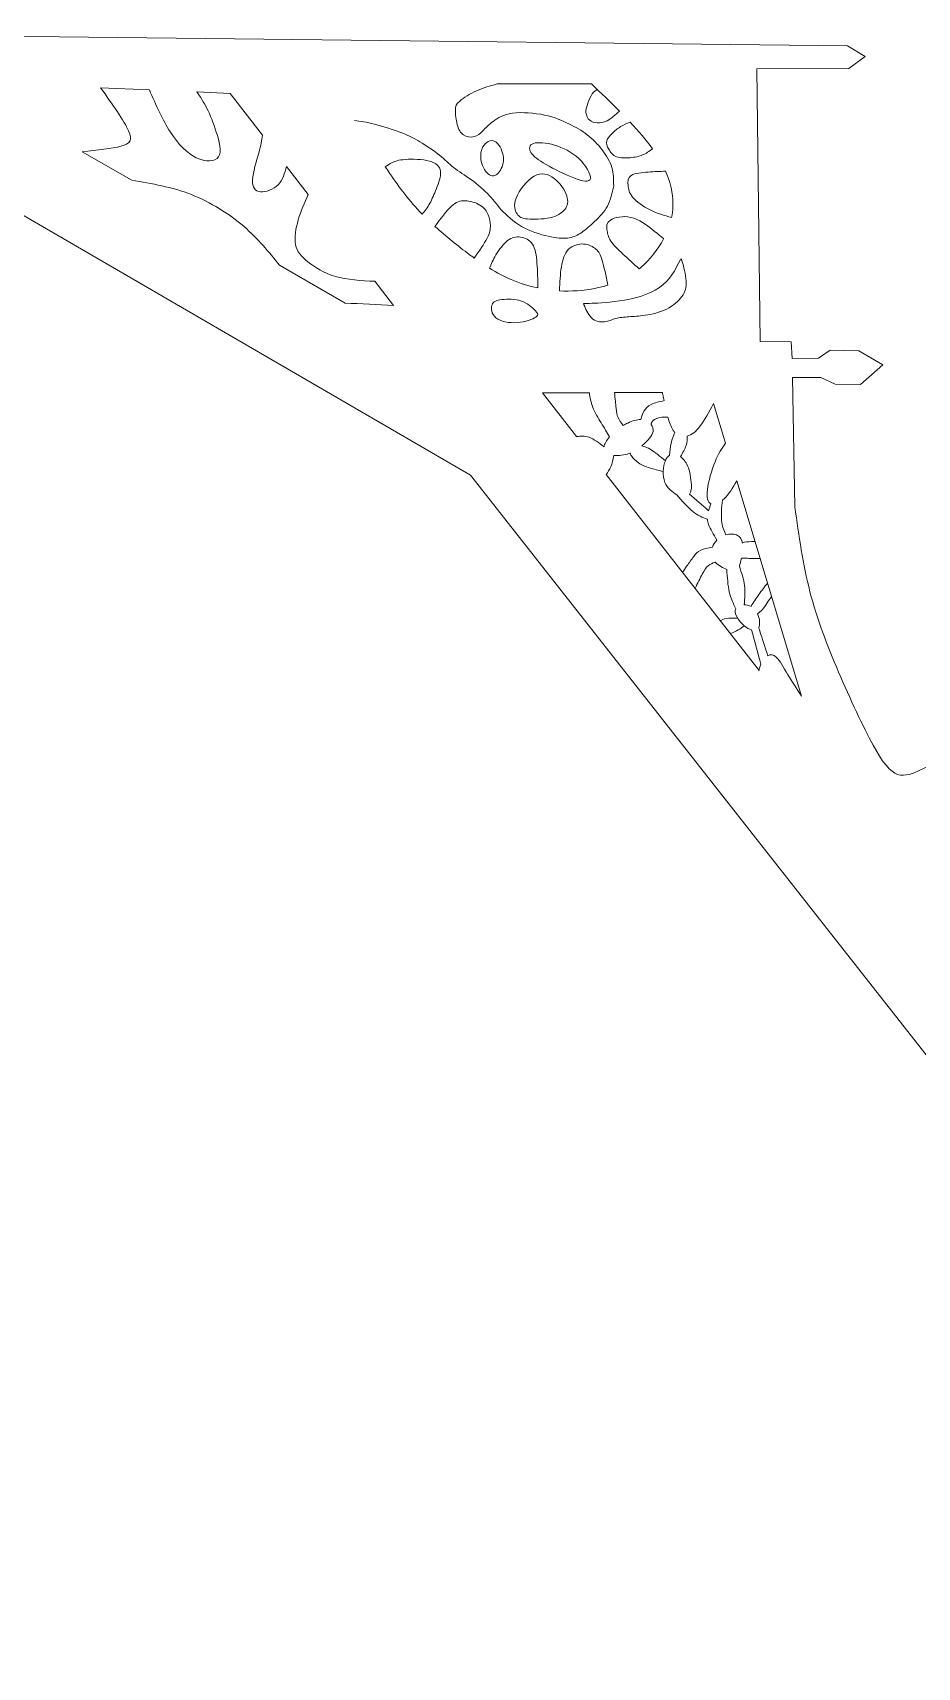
# Model space of a CAD drawing. Header units: centimetres. Extents: x -61 to 61, y -26 to 26.
# Drawn here: x 46.87 to 50.11, y 4.75 to 10.75 of the extents above; entities that cross this region are included whole.
import ezdxf

# ---------------------------------------------------------------- set-up
doc = ezdxf.new("R2010")
doc.units = ezdxf.units.CM
doc.header["$MEASUREMENT"] = 0
doc.layers.add('layer 1', color=7, linetype='Continuous')

msp = doc.modelspace()

# ---------------------------------------------------------------- linework, layer by layer
at = {"layer": 'layer 1', "color": 242, "lineweight": 9}
for points, knots in [([(51.91315, 4.7498), (51.91315, 4.7498), (48.47486, 9.1222), (48.47486, 9.1222), (48.47486, 9.1222), (48.47486, 9.1222), (45.67866, 10.74583), (45.67866, 10.74583), (45.67866, 10.74583), (45.67866, 10.74583), (49.85833, 10.69712), (49.85833, 10.69712), (49.85833, 10.69712), (49.85833, 10.69712), (49.923, 10.65873), (49.923, 10.65873), (49.923, 10.65873), (49.923, 10.65873), (49.86325, 10.61395), (49.86325, 10.61395), (49.86325, 10.61395), (49.86325, 10.61395), (49.52503, 10.61342), (49.52503, 10.61342), (49.52503, 10.61342), (49.52503, 10.61342), (49.53754, 9.61251), (49.53754, 9.61251), (49.53754, 9.61251), (49.53754, 9.61251), (49.65165, 9.61131), (49.65165, 9.61131), (49.65165, 9.61131), (49.65165, 9.61131), (49.65449, 9.55081), (49.65449, 9.55081), (49.65449, 9.55081), (49.65449, 9.55081), (49.7521, 9.55234), (49.7521, 9.55234), (49.7521, 9.55234), (49.7521, 9.55234), (49.79468, 9.58127), (49.79468, 9.58127), (49.79468, 9.58127), (49.79468, 9.58127), (49.89918, 9.57868), (49.89918, 9.57868), (49.89918, 9.57868), (49.89918, 9.57868), (49.98724, 9.52794), (49.98724, 9.52794), (49.98724, 9.52794), (49.98724, 9.52794), (49.90624, 9.45495), (49.90624, 9.45495), (49.90624, 9.45495), (49.90624, 9.45495), (49.81274, 9.45618), (49.81274, 9.45618), (49.81274, 9.45618), (49.81274, 9.45618), (49.76046, 9.48085), (49.76046, 9.48085), (49.76046, 9.48085), (49.76046, 9.48085), (49.65597, 9.4807), (49.65597, 9.4807), (49.65597, 9.4807), (49.65597, 9.4807), (49.66495, 9.00636), (49.66495, 9.00636)], [0, 0, 0, 0, 0.0526316, 0.0526316, 0.0526316, 0.0526316, 0.1052632, 0.1052632, 0.1052632, 0.1052632, 0.1578947, 0.1578947, 0.1578947, 0.1578947, 0.2105263, 0.2105263, 0.2105263, 0.2105263, 0.2631579, 0.2631579, 0.2631579, 0.2631579, 0.3157895, 0.3157895, 0.3157895, 0.3157895, 0.3684211, 0.3684211, 0.3684211, 0.3684211, 0.4210526, 0.4210526, 0.4210526, 0.4210526, 0.4736842, 0.4736842, 0.4736842, 0.4736842, 0.5263158, 0.5263158, 0.5263158, 0.5263158, 0.5789474, 0.5789474, 0.5789474, 0.5789474, 0.6315789, 0.6315789, 0.6315789, 0.6315789, 0.6842105, 0.6842105, 0.6842105, 0.6842105, 0.7368421, 0.7368421, 0.7368421, 0.7368421, 0.7894737, 0.7894737, 0.7894737, 0.7894737, 0.8421053, 0.8421053, 0.8421053, 0.8421053, 0.8947368, 0.8947368, 0.8947368, 0.8947368, 1, 1, 1, 1]), ([(47.71126, 10.3694), (47.71126, 10.3694), (47.59284, 10.52322), (47.59284, 10.52322), (47.59284, 10.52322), (47.59284, 10.52322), (47.47027, 10.52848), (47.47027, 10.52848)], [0, 0, 0, 0, 0.3333333, 0.3333333, 0.3333333, 0.3333333, 1, 1, 1, 1]), ([(48.29747, 10.07974), (48.2479, 10.13008), (48.21483, 10.17586), (48.17717, 10.2308), (48.17717, 10.2308), (48.17203, 10.23829), (48.16681, 10.24597), (48.16152, 10.25375)], [0, 0, 0, 0, 0.3333333, 0.3333333, 0.3333333, 0.3333333, 1, 1, 1, 1]), ([(49.19015, 10.23778), (49.21479, 10.18281), (49.22297, 10.12947), (49.21406, 10.07747), (49.21406, 10.07747), (49.21354, 10.07437), (49.21294, 10.07129), (49.21229, 10.0682)], [0, 0, 0, 0, 0.3333333, 0.3333333, 0.3333333, 0.3333333, 1, 1, 1, 1]), ([(48.48802, 9.91932), (48.48212, 9.92355), (48.47611, 9.92792), (48.47001, 9.93243), (48.47001, 9.93243), (48.42952, 9.96238), (48.38437, 9.99882), (48.34384, 10.03549)], [0, 0, 0, 0, 0.3333333, 0.3333333, 0.3333333, 0.3333333, 1, 1, 1, 1]), ([(49.18338, 9.99003), (49.16189, 9.94941), (49.13226, 9.91302), (49.10069, 9.88573), (49.10069, 9.88573), (49.09831, 9.88366), (49.09591, 9.88164), (49.0935, 9.87969)], [0, 0, 0, 0, 0.3333333, 0.3333333, 0.3333333, 0.3333333, 1, 1, 1, 1]), ([(48.7221, 9.80943), (48.68901, 9.81636), (48.65619, 9.8265), (48.62414, 9.84009), (48.62414, 9.84009), (48.59759, 9.85135), (48.57156, 9.86498), (48.54437, 9.88169)], [0, 0, 0, 0, 0.3333333, 0.3333333, 0.3333333, 0.3333333, 1, 1, 1, 1]), ([(48.97843, 9.81957), (48.96347, 9.81502), (48.9486, 9.81143), (48.93399, 9.80848), (48.93399, 9.80848), (48.88772, 9.79915), (48.84403, 9.79633), (48.80075, 9.7989)], [0, 0, 0, 0, 0.3333333, 0.3333333, 0.3333333, 0.3333333, 1, 1, 1, 1]), ([(48.86401, 9.26407), (48.86401, 9.26407), (48.7384, 9.42505), (48.7384, 9.42505), (48.7384, 9.42505), (48.7384, 9.42505), (48.9108, 9.42532), (48.9108, 9.42532)], [0, 0, 0, 0, 0.3333333, 0.3333333, 0.3333333, 0.3333333, 1, 1, 1, 1]), ([(49.66495, 9.00636), (49.67977, 8.90098), (49.69459, 8.79559), (49.72041, 8.69526), (49.72041, 8.69526), (49.74623, 8.59494), (49.78303, 8.49967), (49.82534, 8.40074), (49.82534, 8.40074), (49.86766, 8.30181), (49.91548, 8.19923), (49.95225, 8.13237), (49.95225, 8.13237), (49.98901, 8.06552), (50.01471, 8.03439), (50.04223, 8.02527), (50.04223, 8.02527), (50.06974, 8.01614), (50.09905, 8.02902), (50.12653, 8.04189), (50.12653, 8.04189), (50.15401, 8.05477), (50.17965, 8.06764), (50.20254, 8.08601), (50.20254, 8.08601), (50.22542, 8.10437), (50.24556, 8.12823), (50.27029, 8.14019), (50.27029, 8.14019), (50.29502, 8.15214), (50.32434, 8.15218), (50.3555, 8.15865), (50.3555, 8.15865), (50.38665, 8.16511), (50.41963, 8.17799), (50.43705, 8.17802), (50.43705, 8.17802), (50.45446, 8.17805), (50.45631, 8.16522), (50.44993, 8.14229), (50.44993, 8.14229), (50.44355, 8.11937), (50.42893, 8.08635), (50.40331, 8.0579), (50.40331, 8.0579), (50.37769, 8.02944), (50.34106, 8.00556), (50.31084, 7.99268), (50.31084, 7.99268), (50.28061, 7.9798), (50.25678, 7.97793), (50.23664, 7.96415), (50.23664, 7.96415), (50.21649, 7.95037), (50.20003, 7.92469), (50.18907, 7.90175), (50.18907, 7.90175), (50.1781, 7.87882), (50.17263, 7.85865), (50.18002, 7.82475), (50.18002, 7.82475), (50.1874, 7.79085), (50.20764, 7.74321), (50.25539, 7.68554), (50.25539, 7.68554), (50.30314, 7.62786), (50.3784, 7.56016), (50.48118, 7.48057), (50.48118, 7.48057), (50.58396, 7.40098), (50.71425, 7.30952), (50.83719, 7.23179), (50.83719, 7.23179), (50.96013, 7.15407), (51.07572, 7.09008), (51.1867, 7.038), (51.1867, 7.038), (51.29769, 6.98593), (51.40407, 6.94576), (51.46826, 6.92569), (51.46826, 6.92569), (51.53245, 6.90562), (51.55445, 6.90566), (51.56725, 6.93134), (51.56725, 6.93134), (51.58004, 6.95703), (51.58362, 7.00835), (51.58173, 7.04869), (51.58173, 7.04869), (51.57984, 7.08901), (51.57246, 7.11833), (51.55501, 7.14489), (51.55501, 7.14489), (51.53755, 7.17144), (51.51002, 7.19523), (51.49898, 7.22455), (51.49898, 7.22455), (51.48793, 7.25386), (51.49338, 7.28869), (51.49976, 7.31804), (51.49976, 7.31804), (51.50612, 7.34737), (51.51342, 7.37122), (51.52162, 7.40515), (51.52162, 7.40515), (51.52982, 7.43907), (51.53891, 7.48308), (51.5707, 7.534), (51.5707, 7.534), (51.60248, 7.58492), (51.65695, 7.64273), (51.70592, 7.68585), (51.70592, 7.68585), (51.75489, 7.72895), (51.79836, 7.75734), (51.82947, 7.79543), (51.82947, 7.79543), (51.86058, 7.83351), (51.87931, 7.88129), (51.89805, 7.92907)], [0, 0, 0, 0, 0.0322581, 0.0322581, 0.0322581, 0.0322581, 0.0645161, 0.0645161, 0.0645161, 0.0645161, 0.0967742, 0.0967742, 0.0967742, 0.0967742, 0.1290323, 0.1290323, 0.1290323, 0.1290323, 0.1612903, 0.1612903, 0.1612903, 0.1612903, 0.1935484, 0.1935484, 0.1935484, 0.1935484, 0.2258065, 0.2258065, 0.2258065, 0.2258065, 0.2580645, 0.2580645, 0.2580645, 0.2580645, 0.2903226, 0.2903226, 0.2903226, 0.2903226, 0.3225806, 0.3225806, 0.3225806, 0.3225806, 0.3548387, 0.3548387, 0.3548387, 0.3548387, 0.3870968, 0.3870968, 0.3870968, 0.3870968, 0.4193548, 0.4193548, 0.4193548, 0.4193548, 0.4516129, 0.4516129, 0.4516129, 0.4516129, 0.483871, 0.483871, 0.483871, 0.483871, 0.516129, 0.516129, 0.516129, 0.516129, 0.5483871, 0.5483871, 0.5483871, 0.5483871, 0.5806452, 0.5806452, 0.5806452, 0.5806452, 0.6129032, 0.6129032, 0.6129032, 0.6129032, 0.6451613, 0.6451613, 0.6451613, 0.6451613, 0.6774194, 0.6774194, 0.6774194, 0.6774194, 0.7096774, 0.7096774, 0.7096774, 0.7096774, 0.7419355, 0.7419355, 0.7419355, 0.7419355, 0.7741935, 0.7741935, 0.7741935, 0.7741935, 0.8064516, 0.8064516, 0.8064516, 0.8064516, 0.8387097, 0.8387097, 0.8387097, 0.8387097, 0.8709677, 0.8709677, 0.8709677, 0.8709677, 0.9032258, 0.9032258, 0.9032258, 0.9032258, 0.9354839, 0.9354839, 0.9354839, 0.9354839, 1, 1, 1, 1])]:
    msp.add_open_spline(points, degree=3, knots=knots, dxfattribs=at)
at = {"layer": 'layer 1', "color": 250, "lineweight": 9}
for points, knots in [([(48.99987, 10.18436), (48.99983, 10.20681), (48.9998, 10.22927), (48.99312, 10.25149), (48.99312, 10.25149), (48.98644, 10.2737), (48.97312, 10.29568), (48.95728, 10.31628), (48.95728, 10.31628), (48.94143, 10.33688), (48.92307, 10.3561), (48.90289, 10.37165), (48.90289, 10.37165), (48.8827, 10.3872), (48.86068, 10.39909), (48.83592, 10.41119), (48.83592, 10.41119), (48.81115, 10.4233), (48.78363, 10.43564), (48.7465, 10.4436), (48.7465, 10.4436), (48.70936, 10.45156), (48.66261, 10.45516), (48.62871, 10.45052), (48.62871, 10.45052), (48.5948, 10.44589), (48.57374, 10.43303), (48.55749, 10.42062), (48.55749, 10.42062), (48.54123, 10.40823), (48.5298, 10.39629), (48.51951, 10.3862), (48.51951, 10.3862), (48.50921, 10.3761), (48.50005, 10.36784), (48.48768, 10.36461), (48.48768, 10.36461), (48.47531, 10.36139), (48.45973, 10.36319), (48.44849, 10.37074), (48.44849, 10.37074), (48.43725, 10.37828), (48.43035, 10.39156), (48.42574, 10.40874), (48.42574, 10.40874), (48.42113, 10.42592), (48.41881, 10.447), (48.41902, 10.46144), (48.41902, 10.46144), (48.41923, 10.47587), (48.42197, 10.48367), (48.43524, 10.49514), (48.43524, 10.49514), (48.44851, 10.50662), (48.47232, 10.52178), (48.49682, 10.53282), (48.49682, 10.53282), (48.52132, 10.54386), (48.54651, 10.55078), (48.5717, 10.5577)], [0, 0, 0, 0, 0.0625, 0.0625, 0.0625, 0.0625, 0.125, 0.125, 0.125, 0.125, 0.1875, 0.1875, 0.1875, 0.1875, 0.25, 0.25, 0.25, 0.25, 0.3125, 0.3125, 0.3125, 0.3125, 0.375, 0.375, 0.375, 0.375, 0.4375, 0.4375, 0.4375, 0.4375, 0.5, 0.5, 0.5, 0.5, 0.5625, 0.5625, 0.5625, 0.5625, 0.625, 0.625, 0.625, 0.625, 0.6875, 0.6875, 0.6875, 0.6875, 0.75, 0.75, 0.75, 0.75, 0.8125, 0.8125, 0.8125, 0.8125, 0.875, 0.875, 0.875, 0.875, 1, 1, 1, 1]), ([(47.04899, 10.30925), (47.10379, 10.31495), (47.15859, 10.32064), (47.19149, 10.32946), (47.19149, 10.32946), (47.22438, 10.33827), (47.23535, 10.35021), (47.21924, 10.38643), (47.21924, 10.38643), (47.20313, 10.42265), (47.15993, 10.48316), (47.11672, 10.54366)], [0, 0, 0, 0, 0.25, 0.25, 0.25, 0.25, 0.5, 0.5, 0.5, 0.5, 1, 1, 1, 1]), ([(47.47027, 10.52848), (47.48269, 10.51017), (47.49511, 10.49185), (47.50708, 10.46803), (47.50708, 10.46803), (47.51904, 10.44421), (47.53054, 10.4149), (47.54136, 10.38123), (47.54136, 10.38123), (47.55218, 10.34756), (47.56232, 10.30954), (47.54975, 10.29027), (47.54975, 10.29027), (47.53718, 10.27101), (47.50189, 10.27049), (47.46795, 10.28694), (47.46795, 10.28694), (47.43401, 10.30339), (47.40142, 10.3368), (47.37293, 10.38112), (47.37293, 10.38112), (47.34445, 10.42546), (47.32007, 10.48072), (47.29569, 10.53598)], [0, 0, 0, 0, 0.1428571, 0.1428571, 0.1428571, 0.1428571, 0.2857143, 0.2857143, 0.2857143, 0.2857143, 0.4285714, 0.4285714, 0.4285714, 0.4285714, 0.5714286, 0.5714286, 0.5714286, 0.5714286, 0.7142857, 0.7142857, 0.7142857, 0.7142857, 1, 1, 1, 1]), ([(49.02136, 10.45789), (49.00583, 10.44415), (48.9903, 10.43041), (48.97635, 10.42308), (48.97635, 10.42308), (48.9624, 10.41574), (48.95002, 10.41481), (48.93925, 10.41548), (48.93925, 10.41548), (48.92848, 10.41614), (48.91931, 10.41842), (48.91197, 10.42483), (48.91197, 10.42483), (48.90463, 10.43124), (48.89911, 10.44177), (48.89818, 10.45276), (48.89818, 10.45276), (48.89725, 10.46376), (48.90089, 10.47522), (48.90546, 10.4876), (48.90546, 10.4876), (48.91002, 10.49999), (48.91551, 10.51328), (48.92142, 10.52172), (48.92142, 10.52172), (48.92733, 10.53017), (48.93368, 10.53376), (48.94002, 10.53735)], [0, 0, 0, 0, 0.125, 0.125, 0.125, 0.125, 0.25, 0.25, 0.25, 0.25, 0.375, 0.375, 0.375, 0.375, 0.5, 0.5, 0.5, 0.5, 0.625, 0.625, 0.625, 0.625, 0.75, 0.75, 0.75, 0.75, 1, 1, 1, 1]), ([(48.99987, 10.18436), (48.99441, 10.15822), (48.98895, 10.13209), (48.97707, 10.10985), (48.97707, 10.10985), (48.96519, 10.0876), (48.94689, 10.06924), (48.92996, 10.05317), (48.92996, 10.05317), (48.91302, 10.0371), (48.89746, 10.02334), (48.88281, 10.01323), (48.88281, 10.01323), (48.86816, 10.00312), (48.85442, 9.99669), (48.83724, 9.99368), (48.83724, 9.99368), (48.82005, 9.99068), (48.79943, 9.9911), (48.77078, 9.99656), (48.77078, 9.99656), (48.74213, 10.00202), (48.70545, 10.0125), (48.67357, 10.02895), (48.67357, 10.02895), (48.64169, 10.0454), (48.61462, 10.06782), (48.59466, 10.08864), (48.59466, 10.08864), (48.57469, 10.10946), (48.56182, 10.12869), (48.54347, 10.1486), (48.54347, 10.1486), (48.5251, 10.16851), (48.50124, 10.18909), (48.47761, 10.20624), (48.47761, 10.20624), (48.45398, 10.2234), (48.43059, 10.23711), (48.41247, 10.25129), (48.41247, 10.25129), (48.39434, 10.26547), (48.38149, 10.28012), (48.36061, 10.29681), (48.36061, 10.29681), (48.33973, 10.31351), (48.31083, 10.33226), (48.28858, 10.34574), (48.28858, 10.34574), (48.26633, 10.35923), (48.25074, 10.36745), (48.22254, 10.37818), (48.22254, 10.37818), (48.19434, 10.38891), (48.15353, 10.40213), (48.12243, 10.41017), (48.12243, 10.41017), (48.09133, 10.4182), (48.06994, 10.42103), (48.04854, 10.42387)], [0, 0, 0, 0, 0.0625, 0.0625, 0.0625, 0.0625, 0.125, 0.125, 0.125, 0.125, 0.1875, 0.1875, 0.1875, 0.1875, 0.25, 0.25, 0.25, 0.25, 0.3125, 0.3125, 0.3125, 0.3125, 0.375, 0.375, 0.375, 0.375, 0.4375, 0.4375, 0.4375, 0.4375, 0.5, 0.5, 0.5, 0.5, 0.5625, 0.5625, 0.5625, 0.5625, 0.625, 0.625, 0.625, 0.625, 0.6875, 0.6875, 0.6875, 0.6875, 0.75, 0.75, 0.75, 0.75, 0.8125, 0.8125, 0.8125, 0.8125, 0.875, 0.875, 0.875, 0.875, 1, 1, 1, 1]), ([(49.05999, 10.41789), (49.04809, 10.41293), (49.03619, 10.40797), (49.0252, 10.40112), (49.0252, 10.40112), (49.01422, 10.39428), (49.00415, 10.38556), (48.99476, 10.37661), (48.99476, 10.37661), (48.98538, 10.36765), (48.97669, 10.35848), (48.97419, 10.34885), (48.97419, 10.34885), (48.97168, 10.33922), (48.97536, 10.32914), (48.98156, 10.31838), (48.98156, 10.31838), (48.98777, 10.30762), (48.99649, 10.29617), (49.01048, 10.29069), (49.01048, 10.29069), (49.02446, 10.28522), (49.04371, 10.28571), (49.06066, 10.28733), (49.06066, 10.28733), (49.07762, 10.28897), (49.09228, 10.29174), (49.10554, 10.29727), (49.10554, 10.29727), (49.11879, 10.3028), (49.13063, 10.31109), (49.14247, 10.31937)], [0, 0, 0, 0, 0.1111111, 0.1111111, 0.1111111, 0.1111111, 0.2222222, 0.2222222, 0.2222222, 0.2222222, 0.3333333, 0.3333333, 0.3333333, 0.3333333, 0.4444444, 0.4444444, 0.4444444, 0.4444444, 0.5555556, 0.5555556, 0.5555556, 0.5555556, 0.6666667, 0.6666667, 0.6666667, 0.6666667, 0.7777778, 0.7777778, 0.7777778, 0.7777778, 1, 1, 1, 1]), ([(47.79901, 10.25542), (47.79228, 10.23064), (47.78556, 10.20586), (47.76823, 10.18818), (47.76823, 10.18818), (47.75089, 10.1705), (47.72295, 10.15992), (47.70347, 10.16195), (47.70347, 10.16195), (47.68399, 10.16399), (47.67297, 10.17863), (47.67431, 10.20636), (47.67431, 10.20636), (47.67564, 10.23409), (47.68932, 10.2749), (47.69754, 10.30425), (47.69754, 10.30425), (47.70576, 10.33361), (47.70851, 10.35151), (47.71126, 10.3694)], [0, 0, 0, 0, 0.1666667, 0.1666667, 0.1666667, 0.1666667, 0.3333333, 0.3333333, 0.3333333, 0.3333333, 0.5, 0.5, 0.5, 0.5, 0.6666667, 0.6666667, 0.6666667, 0.6666667, 1, 1, 1, 1]), ([(48.58747, 10.24727), (48.59524, 10.26333), (48.59795, 10.2835), (48.59243, 10.30411), (48.59243, 10.30411), (48.58689, 10.32472), (48.57311, 10.34578), (48.55753, 10.34942), (48.55753, 10.34942), (48.54194, 10.35307), (48.52454, 10.3393), (48.51678, 10.3205), (48.51678, 10.3205), (48.50902, 10.30169), (48.51089, 10.27786), (48.51871, 10.25816), (48.51871, 10.25816), (48.52653, 10.23847), (48.5403, 10.22291), (48.5536, 10.2211), (48.5536, 10.2211), (48.56689, 10.21928), (48.57971, 10.23122), (48.58747, 10.24727)], [0, 0, 0, 0, 0.1428571, 0.1428571, 0.1428571, 0.1428571, 0.2857143, 0.2857143, 0.2857143, 0.2857143, 0.4285714, 0.4285714, 0.4285714, 0.4285714, 0.5714286, 0.5714286, 0.5714286, 0.5714286, 0.7142857, 0.7142857, 0.7142857, 0.7142857, 1, 1, 1, 1]), ([(48.91429, 10.21064), (48.91702, 10.22532), (48.89771, 10.2592), (48.87201, 10.28391), (48.87201, 10.28391), (48.84631, 10.30862), (48.81421, 10.32415), (48.78303, 10.33327), (48.78303, 10.33327), (48.75185, 10.34239), (48.7216, 10.34509), (48.70557, 10.33957), (48.70557, 10.33957), (48.68954, 10.33404), (48.68773, 10.3203), (48.696, 10.30656), (48.696, 10.30656), (48.70427, 10.29282), (48.72262, 10.2791), (48.75198, 10.26218), (48.75198, 10.26218), (48.78133, 10.24527), (48.82169, 10.22517), (48.85425, 10.21284), (48.85425, 10.21284), (48.88681, 10.20052), (48.91156, 10.19597), (48.91429, 10.21064)], [0, 0, 0, 0, 0.125, 0.125, 0.125, 0.125, 0.25, 0.25, 0.25, 0.25, 0.375, 0.375, 0.375, 0.375, 0.5, 0.5, 0.5, 0.5, 0.625, 0.625, 0.625, 0.625, 0.75, 0.75, 0.75, 0.75, 1, 1, 1, 1]), ([(48.29747, 10.07974), (48.30707, 10.09228), (48.31667, 10.10481), (48.32513, 10.12002), (48.32513, 10.12002), (48.33358, 10.13523), (48.34089, 10.15312), (48.34911, 10.17398), (48.34911, 10.17398), (48.35732, 10.19485), (48.36645, 10.2187), (48.36436, 10.23702), (48.36436, 10.23702), (48.36227, 10.25535), (48.34897, 10.26816), (48.32352, 10.275), (48.32352, 10.275), (48.29807, 10.28183), (48.26049, 10.2827), (48.23529, 10.28082), (48.23529, 10.28082), (48.21008, 10.27895), (48.19726, 10.27435), (48.18703, 10.26938), (48.18703, 10.26938), (48.1768, 10.26441), (48.16916, 10.25909), (48.16152, 10.25375)], [0, 0, 0, 0, 0.125, 0.125, 0.125, 0.125, 0.25, 0.25, 0.25, 0.25, 0.375, 0.375, 0.375, 0.375, 0.5, 0.5, 0.5, 0.5, 0.625, 0.625, 0.625, 0.625, 0.75, 0.75, 0.75, 0.75, 1, 1, 1, 1]), ([(47.77288, 9.89307), (47.7341, 9.94148), (47.69532, 9.98988), (47.64199, 10.03557), (47.64199, 10.03557), (47.58865, 10.08126), (47.52076, 10.12424), (47.44986, 10.15195), (47.44986, 10.15195), (47.37896, 10.17965), (47.30507, 10.19208), (47.23117, 10.20451)], [0, 0, 0, 0, 0.25, 0.25, 0.25, 0.25, 0.5, 0.5, 0.5, 0.5, 1, 1, 1, 1]), ([(48.68383, 10.06267), (48.70537, 10.06064), (48.73929, 10.06114), (48.7654, 10.06691), (48.7654, 10.06691), (48.79152, 10.07268), (48.80983, 10.0837), (48.82058, 10.09724), (48.82058, 10.09724), (48.83133, 10.11078), (48.83452, 10.12682), (48.82738, 10.1479), (48.82738, 10.1479), (48.82025, 10.16897), (48.80279, 10.19506), (48.78145, 10.21153), (48.78145, 10.21153), (48.76012, 10.22799), (48.7349, 10.23483), (48.70811, 10.21966), (48.70811, 10.21966), (48.68132, 10.2045), (48.65297, 10.16734), (48.64201, 10.13937), (48.64201, 10.13937), (48.63106, 10.1114), (48.6375, 10.09262), (48.64531, 10.08094), (48.64531, 10.08094), (48.65312, 10.06927), (48.66229, 10.0647), (48.68383, 10.06267)], [0, 0, 0, 0, 0.1111111, 0.1111111, 0.1111111, 0.1111111, 0.2222222, 0.2222222, 0.2222222, 0.2222222, 0.3333333, 0.3333333, 0.3333333, 0.3333333, 0.4444444, 0.4444444, 0.4444444, 0.4444444, 0.5555556, 0.5555556, 0.5555556, 0.5555556, 0.6666667, 0.6666667, 0.6666667, 0.6666667, 0.7777778, 0.7777778, 0.7777778, 0.7777778, 1, 1, 1, 1]), ([(49.21229, 10.0682), (49.18599, 10.07537), (49.15969, 10.08253), (49.13392, 10.09549), (49.13392, 10.09549), (49.10815, 10.10844), (49.08292, 10.12719), (49.06937, 10.14299), (49.06937, 10.14299), (49.05583, 10.15878), (49.05398, 10.17161), (49.05282, 10.18535), (49.05282, 10.18535), (49.05165, 10.1991), (49.05116, 10.21377), (49.06421, 10.22226), (49.06421, 10.22226), (49.07726, 10.23076), (49.10384, 10.23309), (49.12709, 10.23465), (49.12709, 10.23465), (49.15033, 10.23621), (49.17024, 10.237), (49.19015, 10.23778)], [0, 0, 0, 0, 0.1428571, 0.1428571, 0.1428571, 0.1428571, 0.2857143, 0.2857143, 0.2857143, 0.2857143, 0.4285714, 0.4285714, 0.4285714, 0.4285714, 0.5714286, 0.5714286, 0.5714286, 0.5714286, 0.7142857, 0.7142857, 0.7142857, 0.7142857, 1, 1, 1, 1]), ([(48.12353, 9.83388), (48.0725, 9.83651), (48.02148, 9.83914), (47.979, 9.85143), (47.979, 9.85143), (47.93651, 9.86372), (47.90256, 9.88567), (47.87778, 9.90534), (47.87778, 9.90534), (47.853, 9.92501), (47.8374, 9.9424), (47.83232, 9.96806), (47.83232, 9.96806), (47.82723, 9.99371), (47.83269, 10.02763), (47.84217, 10.05966), (47.84217, 10.05966), (47.85165, 10.09168), (47.86517, 10.1218), (47.87868, 10.15192)], [0, 0, 0, 0, 0.1666667, 0.1666667, 0.1666667, 0.1666667, 0.3333333, 0.3333333, 0.3333333, 0.3333333, 0.5, 0.5, 0.5, 0.5, 0.6666667, 0.6666667, 0.6666667, 0.6666667, 1, 1, 1, 1]), ([(48.48802, 9.91932), (48.50658, 9.94557), (48.52514, 9.97182), (48.53533, 9.99181), (48.53533, 9.99181), (48.54551, 10.01181), (48.54732, 10.02556), (48.5473, 10.03885), (48.5473, 10.03885), (48.54728, 10.05214), (48.54543, 10.06497), (48.53969, 10.07803), (48.53969, 10.07803), (48.53393, 10.09108), (48.52429, 10.10435), (48.50892, 10.11373), (48.50892, 10.11373), (48.49355, 10.1231), (48.47246, 10.12857), (48.45459, 10.12923), (48.45459, 10.12923), (48.43671, 10.12989), (48.42206, 10.12574), (48.40414, 10.10931), (48.40414, 10.10931), (48.38621, 10.09289), (48.36503, 10.06419), (48.34384, 10.03549)], [0, 0, 0, 0, 0.125, 0.125, 0.125, 0.125, 0.25, 0.25, 0.25, 0.25, 0.375, 0.375, 0.375, 0.375, 0.5, 0.5, 0.5, 0.5, 0.625, 0.625, 0.625, 0.625, 0.75, 0.75, 0.75, 0.75, 1, 1, 1, 1]), ([(49.0935, 9.87969), (49.07296, 9.89831), (49.05242, 9.91693), (49.03389, 9.93402), (49.03389, 9.93402), (49.01536, 9.95111), (48.99883, 9.96667), (48.98919, 9.98154), (48.98919, 9.98154), (48.97954, 9.99643), (48.97677, 10.01063), (48.97515, 10.02369), (48.97515, 10.02369), (48.97352, 10.03675), (48.97305, 10.04866), (48.98816, 10.05831), (48.98816, 10.05831), (49.00326, 10.06796), (49.03396, 10.07533), (49.0633, 10.0685), (49.0633, 10.0685), (49.09264, 10.06167), (49.12063, 10.04063), (49.14036, 10.02508), (49.14036, 10.02508), (49.16009, 10.00953), (49.17156, 9.99946), (49.17736, 9.99453), (49.17736, 9.99453), (49.18315, 9.98961), (49.18326, 9.98982), (49.18338, 9.99003)], [0, 0, 0, 0, 0.1111111, 0.1111111, 0.1111111, 0.1111111, 0.2222222, 0.2222222, 0.2222222, 0.2222222, 0.3333333, 0.3333333, 0.3333333, 0.3333333, 0.4444444, 0.4444444, 0.4444444, 0.4444444, 0.5555556, 0.5555556, 0.5555556, 0.5555556, 0.6666667, 0.6666667, 0.6666667, 0.6666667, 0.7777778, 0.7777778, 0.7777778, 0.7777778, 1, 1, 1, 1]), ([(48.7221, 9.80943), (48.72134, 9.84077), (48.72059, 9.87211), (48.71836, 9.90038), (48.71836, 9.90038), (48.71612, 9.92866), (48.71242, 9.95386), (48.70186, 9.97011), (48.70186, 9.97011), (48.69129, 9.98636), (48.67386, 9.99367), (48.65759, 9.99594), (48.65759, 9.99594), (48.64131, 9.99821), (48.6262, 9.99543), (48.61063, 9.98326), (48.61063, 9.98326), (48.59506, 9.9711), (48.57906, 9.94953), (48.56794, 9.93104), (48.56794, 9.93104), (48.55682, 9.91254), (48.5506, 9.89712), (48.54437, 9.88169)], [0, 0, 0, 0, 0.1428571, 0.1428571, 0.1428571, 0.1428571, 0.2857143, 0.2857143, 0.2857143, 0.2857143, 0.4285714, 0.4285714, 0.4285714, 0.4285714, 0.5714286, 0.5714286, 0.5714286, 0.5714286, 0.7142857, 0.7142857, 0.7142857, 0.7142857, 1, 1, 1, 1]), ([(48.97843, 9.81957), (48.9715, 9.85407), (48.96458, 9.88856), (48.95813, 9.91062), (48.95813, 9.91062), (48.95168, 9.93268), (48.94571, 9.9423), (48.93493, 9.95145), (48.93493, 9.95145), (48.92414, 9.9606), (48.90854, 9.96928), (48.88975, 9.97062), (48.88975, 9.97062), (48.87096, 9.97197), (48.84897, 9.96598), (48.83433, 9.95129), (48.83433, 9.95129), (48.81968, 9.9366), (48.81239, 9.91322), (48.80801, 9.88637), (48.80801, 9.88637), (48.80364, 9.85952), (48.8022, 9.82921), (48.80075, 9.7989)], [0, 0, 0, 0, 0.1428571, 0.1428571, 0.1428571, 0.1428571, 0.2857143, 0.2857143, 0.2857143, 0.2857143, 0.4285714, 0.4285714, 0.4285714, 0.4285714, 0.5714286, 0.5714286, 0.5714286, 0.5714286, 0.7142857, 0.7142857, 0.7142857, 0.7142857, 1, 1, 1, 1]), ([(49.25189, 9.90519), (49.24774, 9.92076), (49.24774, 9.92076), (49.23769, 9.90012), (49.23769, 9.90012), (49.22764, 9.87948), (49.20754, 9.83821), (49.16817, 9.81065), (49.16817, 9.81065), (49.1288, 9.78309), (49.07016, 9.76926), (49.02067, 9.76185), (49.02067, 9.76185), (48.97119, 9.75444), (48.93086, 9.75347), (48.9107, 9.75297), (48.9107, 9.75297), (48.89053, 9.75248), (48.89053, 9.75248), (48.89008, 9.75248), (48.89008, 9.75248), (48.88961, 9.75248), (48.8887, 9.75248), (48.89353, 9.74103), (48.89353, 9.74103), (48.89836, 9.72959), (48.90893, 9.70669), (48.92385, 9.69525), (48.92385, 9.69525), (48.93876, 9.68382), (48.95801, 9.68385), (48.97198, 9.68639), (48.97198, 9.68639), (48.98596, 9.68893), (48.99465, 9.69399), (49.00771, 9.69744), (49.00771, 9.69744), (49.02076, 9.7009), (49.03818, 9.70276), (49.05582, 9.70393), (49.05582, 9.70393), (49.07346, 9.70511), (49.09133, 9.70559), (49.11539, 9.70929), (49.11539, 9.70929), (49.13945, 9.71299), (49.16968, 9.71991), (49.19442, 9.7321), (49.19442, 9.7321), (49.21914, 9.74428), (49.23836, 9.76172), (49.25048, 9.77847), (49.25048, 9.77847), (49.2626, 9.79522), (49.26762, 9.81126), (49.26598, 9.83486), (49.26598, 9.83486), (49.26434, 9.85846), (49.25604, 9.88961), (49.25189, 9.90519)], [0, 0, 0, 0, 0.0625, 0.0625, 0.0625, 0.0625, 0.125, 0.125, 0.125, 0.125, 0.1875, 0.1875, 0.1875, 0.1875, 0.25, 0.25, 0.25, 0.25, 0.3125, 0.3125, 0.3125, 0.3125, 0.375, 0.375, 0.375, 0.375, 0.4375, 0.4375, 0.4375, 0.4375, 0.5, 0.5, 0.5, 0.5, 0.5625, 0.5625, 0.5625, 0.5625, 0.625, 0.625, 0.625, 0.625, 0.6875, 0.6875, 0.6875, 0.6875, 0.75, 0.75, 0.75, 0.75, 0.8125, 0.8125, 0.8125, 0.8125, 0.875, 0.875, 0.875, 0.875, 1, 1, 1, 1]), ([(48.7119, 9.72631), (48.70134, 9.73707), (48.6839, 9.75354), (48.66097, 9.76153), (48.66097, 9.76153), (48.63805, 9.76952), (48.60963, 9.76901), (48.5897, 9.76669), (48.5897, 9.76669), (48.56977, 9.76437), (48.55832, 9.76023), (48.55352, 9.74762), (48.55352, 9.74762), (48.54873, 9.73501), (48.55059, 9.71393), (48.56757, 9.7002), (48.56757, 9.7002), (48.58455, 9.68648), (48.61664, 9.68012), (48.6462, 9.68222), (48.6462, 9.68222), (48.67576, 9.68433), (48.70278, 9.69491), (48.71445, 9.70272), (48.71445, 9.70272), (48.72613, 9.71053), (48.72245, 9.71556), (48.7119, 9.72631)], [0, 0, 0, 0, 0.125, 0.125, 0.125, 0.125, 0.25, 0.25, 0.25, 0.25, 0.375, 0.375, 0.375, 0.375, 0.5, 0.5, 0.5, 0.5, 0.625, 0.625, 0.625, 0.625, 0.75, 0.75, 0.75, 0.75, 1, 1, 1, 1]), ([(48.98518, 9.26349), (48.97511, 9.27996), (48.96504, 9.29642), (48.95391, 9.31461), (48.95391, 9.31461), (48.94279, 9.33281), (48.93061, 9.35273), (48.92325, 9.37146), (48.92325, 9.37146), (48.91589, 9.3902), (48.91335, 9.40776), (48.9108, 9.42532)], [0, 0, 0, 0, 0.25, 0.25, 0.25, 0.25, 0.5, 0.5, 0.5, 0.5, 1, 1, 1, 1]), ([(49.03515, 9.30449), (49.02766, 9.31442), (49.02017, 9.32435), (49.01584, 9.33402), (49.01584, 9.33402), (49.01151, 9.34368), (49.01036, 9.35308), (49.00873, 9.36827), (49.00873, 9.36827), (49.0071, 9.38346), (49.00501, 9.40446), (49.00292, 9.42545)], [0, 0, 0, 0, 0.25, 0.25, 0.25, 0.25, 0.5, 0.5, 0.5, 0.5, 1, 1, 1, 1]), ([(49.18495, 9.3961), (49.18152, 9.41219), (49.18016, 9.41825), (49.17941, 9.42159), (49.17941, 9.42159), (49.17849, 9.42572), (49.17848, 9.42572), (49.17848, 9.42572)], [0, 0, 0, 0, 0.3333333, 0.3333333, 0.3333333, 0.3333333, 1, 1, 1, 1]), ([(49.18495, 9.3961), (49.16783, 9.39218), (49.15071, 9.38825), (49.13803, 9.38216), (49.13803, 9.38216), (49.12535, 9.37607), (49.11712, 9.36781), (49.11139, 9.35821), (49.11139, 9.35821), (49.10565, 9.3486), (49.10243, 9.33767), (49.09921, 9.32673)], [0, 0, 0, 0, 0.25, 0.25, 0.25, 0.25, 0.5, 0.5, 0.5, 0.5, 1, 1, 1, 1]), ([(49.36665, 9.38507), (49.34983, 9.35468), (49.333, 9.3243), (49.31727, 9.30314), (49.31727, 9.30314), (49.30153, 9.28198), (49.28688, 9.27004), (49.26947, 9.26589)], [0, 0, 0, 0, 0.3333333, 0.3333333, 0.3333333, 0.3333333, 1, 1, 1, 1]), ([(49.09921, 9.32673), (49.0847, 9.32697), (49.06833, 9.32223), (49.05174, 9.31391), (49.05174, 9.31391), (49.04619, 9.31113), (49.04062, 9.30794), (49.03515, 9.3045)], [0, 0, 0, 0, 0.3333333, 0.3333333, 0.3333333, 0.3333333, 1, 1, 1, 1]), ([(49.10341, 9.23049), (49.10523, 9.23209), (49.10706, 9.23373), (49.10891, 9.2354), (49.10891, 9.2354), (49.1247, 9.24963), (49.14209, 9.26615), (49.14436, 9.28311), (49.14436, 9.28311), (49.14553, 9.29188), (49.14265, 9.30078), (49.13713, 9.3082)], [0, 0, 0, 0, 0.25, 0.25, 0.25, 0.25, 0.5, 0.5, 0.5, 0.5, 1, 1, 1, 1]), ([(49.19909, 9.33501), (49.18874, 9.33543), (49.17839, 9.33584), (49.16863, 9.33398), (49.16863, 9.33398), (49.15887, 9.33212), (49.14972, 9.32798), (49.14457, 9.32331), (49.14457, 9.32331), (49.13941, 9.31863), (49.13827, 9.31341), (49.13713, 9.3082)], [0, 0, 0, 0, 0.25, 0.25, 0.25, 0.25, 0.5, 0.5, 0.5, 0.5, 1, 1, 1, 1]), ([(49.22377, 9.28021), (49.22148, 9.28281), (49.21928, 9.28579), (49.21719, 9.28918), (49.21719, 9.28918), (49.20988, 9.30102), (49.20391, 9.31787), (49.19909, 9.33501)], [0, 0, 0, 0, 0.3333333, 0.3333333, 0.3333333, 0.3333333, 1, 1, 1, 1]), ([(48.96479, 9.22647), (48.94596, 9.24094), (48.92712, 9.2554), (48.91032, 9.26167), (48.91032, 9.26167), (48.89353, 9.26794), (48.87877, 9.26601), (48.86401, 9.26407)], [0, 0, 0, 0, 0.3333333, 0.3333333, 0.3333333, 0.3333333, 1, 1, 1, 1]), ([(49.20505, 9.1958), (49.20651, 9.21102), (49.20797, 9.22624), (49.21109, 9.24031), (49.21109, 9.24031), (49.21421, 9.25437), (49.21899, 9.26729), (49.22377, 9.28021)], [0, 0, 0, 0, 0.3333333, 0.3333333, 0.3333333, 0.3333333, 1, 1, 1, 1]), ([(49.24525, 9.19082), (49.25347, 9.20498), (49.2617, 9.21914), (49.26574, 9.23165), (49.26574, 9.23165), (49.26978, 9.24416), (49.26962, 9.25503), (49.26947, 9.26589)], [0, 0, 0, 0, 0.3333333, 0.3333333, 0.3333333, 0.3333333, 1, 1, 1, 1]), ([(49.35693, 9.01762), (49.345, 9.02264), (49.34039, 9.04006), (49.34402, 9.06985), (49.34402, 9.06985), (49.34764, 9.09964), (49.35949, 9.14182), (49.37192, 9.17221), (49.37192, 9.17221), (49.38434, 9.2026), (49.39735, 9.22118), (49.41036, 9.23978)], [0, 0, 0, 0, 0.25, 0.25, 0.25, 0.25, 0.5, 0.5, 0.5, 0.5, 1, 1, 1, 1]), ([(48.99996, 9.19518), (48.99696, 9.18025), (48.99396, 9.16532), (48.98935, 9.15367), (48.98935, 9.15367), (48.98474, 9.14202), (48.97852, 9.13364), (48.9723, 9.12527)], [0, 0, 0, 0, 0.3333333, 0.3333333, 0.3333333, 0.3333333, 1, 1, 1, 1]), ([(48.99996, 9.19518), (49.01726, 9.19398), (49.0393, 9.19662), (49.05649, 9.20209), (49.05649, 9.20209), (49.05818, 9.20262), (49.05982, 9.20319), (49.06142, 9.20378)], [0, 0, 0, 0, 0.3333333, 0.3333333, 0.3333333, 0.3333333, 1, 1, 1, 1]), ([(49.18138, 9.13595), (49.16419, 9.14038), (49.147, 9.1448), (49.13176, 9.14952), (49.13176, 9.14952), (49.11652, 9.15424), (49.10322, 9.15926), (49.091, 9.16807), (49.091, 9.16807), (49.07878, 9.17688), (49.06763, 9.18949), (49.06336, 9.19625), (49.06336, 9.19625), (49.05908, 9.20302), (49.06167, 9.20394), (49.06167, 9.20394), (49.06167, 9.20394), (49.06167, 9.20394), (49.05908, 9.20302), (49.05649, 9.20209)], [0, 0, 0, 0, 0.1666667, 0.1666667, 0.1666667, 0.1666667, 0.3333333, 0.3333333, 0.3333333, 0.3333333, 0.5, 0.5, 0.5, 0.5, 0.6666667, 0.6666667, 0.6666667, 0.6666667, 1, 1, 1, 1]), ([(49.18987, 9.17594), (49.17073, 9.19132), (49.15159, 9.20671), (49.13718, 9.2158), (49.13718, 9.2158), (49.12277, 9.22489), (49.11309, 9.22769), (49.10341, 9.23049)], [0, 0, 0, 0, 0.3333333, 0.3333333, 0.3333333, 0.3333333, 1, 1, 1, 1]), ([(49.20505, 9.1958), (49.19916, 9.19177), (49.19396, 9.18518), (49.18987, 9.17594), (49.18987, 9.17594), (49.18074, 9.1553), (49.17712, 9.12138), (49.18815, 9.09573), (49.18815, 9.09573), (49.1971, 9.07496), (49.21566, 9.0596), (49.23214, 9.05113)], [0, 0, 0, 0, 0.25, 0.25, 0.25, 0.25, 0.5, 0.5, 0.5, 0.5, 1, 1, 1, 1]), ([(49.27839, 9.05314), (49.28421, 9.06174), (49.28489, 9.07434), (49.28555, 9.08694), (49.28555, 9.08694), (49.283, 9.11192), (49.28044, 9.13689), (49.2709, 9.15761), (49.2709, 9.15761), (49.26462, 9.17125), (49.25531, 9.18305), (49.24525, 9.19082)], [0, 0, 0, 0, 0.25, 0.25, 0.25, 0.25, 0.5, 0.5, 0.5, 0.5, 1, 1, 1, 1]), ([(49.45185, 9.10183), (49.43701, 9.07699), (49.42217, 9.05216), (49.40513, 9.03606), (49.40513, 9.03606), (49.40303, 9.03409), (49.40091, 9.03224), (49.39877, 9.03054)], [0, 0, 0, 0, 0.3333333, 0.3333333, 0.3333333, 0.3333333, 1, 1, 1, 1]), ([(49.34368, 8.96101), (49.3261, 8.96791), (49.30852, 8.97482), (49.28993, 8.98984), (49.28993, 8.98984), (49.27134, 9.00486), (49.25174, 9.02799), (49.23214, 9.05113)], [0, 0, 0, 0, 0.3333333, 0.3333333, 0.3333333, 0.3333333, 1, 1, 1, 1]), ([(49.41104, 8.90361), (49.40447, 8.91962), (49.39791, 8.93563), (49.39587, 8.95678), (49.39587, 8.95678), (49.39382, 8.97794), (49.3963, 9.00423), (49.39877, 9.03054)], [0, 0, 0, 0, 0.3333333, 0.3333333, 0.3333333, 0.3333333, 1, 1, 1, 1]), ([(49.37863, 8.8847), (49.36638, 8.90515), (49.35411, 8.92561), (49.34821, 8.94156), (49.34821, 8.94156), (49.34552, 8.94882), (49.34414, 8.95515), (49.34368, 8.96101)], [0, 0, 0, 0, 0.3333333, 0.3333333, 0.3333333, 0.3333333, 1, 1, 1, 1]), ([(49.47259, 8.87337), (49.47058, 8.88591), (49.46539, 8.89647), (49.45475, 8.90205), (49.45475, 8.90205), (49.44382, 8.90777), (49.42714, 8.90828), (49.41104, 8.90361)], [0, 0, 0, 0, 0.3333333, 0.3333333, 0.3333333, 0.3333333, 1, 1, 1, 1]), ([(49.5187, 8.87959), (49.50302, 8.87906), (49.48735, 8.87853), (49.47973, 8.87702), (49.47973, 8.87702), (49.47211, 8.8755), (49.47255, 8.87302), (49.47255, 8.87302), (49.47255, 8.87302), (49.47255, 8.87302), (49.47211, 8.8755), (49.47168, 8.878)], [0, 0, 0, 0, 0.25, 0.25, 0.25, 0.25, 0.5, 0.5, 0.5, 0.5, 1, 1, 1, 1]), ([(49.36229, 8.85834), (49.34636, 8.85548), (49.33044, 8.85263), (49.31927, 8.84753), (49.31927, 8.84753), (49.3081, 8.84243), (49.30169, 8.83509), (49.29369, 8.82453), (49.29369, 8.82453), (49.28569, 8.81398), (49.27608, 8.80022), (49.26899, 8.78989), (49.26899, 8.78989), (49.26191, 8.77957), (49.25733, 8.77269), (49.25276, 8.7658)], [0, 0, 0, 0, 0.2, 0.2, 0.2, 0.2, 0.4, 0.4, 0.4, 0.4, 0.6, 0.6, 0.6, 0.6, 1, 1, 1, 1]), ([(49.53751, 8.81704), (49.51456, 8.81737), (49.4916, 8.81771), (49.48013, 8.81787), (49.48013, 8.81787), (49.46865, 8.81804), (49.46865, 8.81804), (49.46865, 8.81804)], [0, 0, 0, 0, 0.3333333, 0.3333333, 0.3333333, 0.3333333, 1, 1, 1, 1]), ([(49.37257, 8.80325), (49.36332, 8.79998), (49.35408, 8.79672), (49.34649, 8.79027), (49.34649, 8.79027), (49.33889, 8.78382), (49.33295, 8.77418), (49.32524, 8.75978), (49.32524, 8.75978), (49.31754, 8.74538), (49.30807, 8.72622), (49.2986, 8.70705)], [0, 0, 0, 0, 0.25, 0.25, 0.25, 0.25, 0.5, 0.5, 0.5, 0.5, 1, 1, 1, 1]), ([(49.44796, 8.63301), (49.43884, 8.65169), (49.42973, 8.67039), (49.42425, 8.69444), (49.42425, 8.69444), (49.41877, 8.71849), (49.41692, 8.74792), (49.41507, 8.77734)], [0, 0, 0, 0, 0.3333333, 0.3333333, 0.3333333, 0.3333333, 1, 1, 1, 1]), ([(49.47893, 8.64726), (49.48101, 8.67085), (49.4831, 8.69445), (49.48017, 8.71805), (49.48017, 8.71805), (49.47724, 8.74165), (49.46929, 8.76525), (49.46134, 8.78886)], [0, 0, 0, 0, 0.3333333, 0.3333333, 0.3333333, 0.3333333, 1, 1, 1, 1]), ([(49.50398, 8.64122), (49.51331, 8.65585), (49.52265, 8.67049), (49.53275, 8.68478), (49.53275, 8.68478), (49.54286, 8.69907), (49.55373, 8.71304), (49.5646, 8.727)], [0, 0, 0, 0, 0.3333333, 0.3333333, 0.3333333, 0.3333333, 1, 1, 1, 1]), ([(49.52797, 8.61436), (49.53392, 8.6187), (49.53987, 8.62305), (49.54582, 8.62981), (49.54582, 8.62981), (49.55176, 8.63657), (49.55771, 8.64574), (49.5633, 8.65417), (49.5633, 8.65417), (49.56889, 8.66259), (49.57412, 8.67027), (49.57936, 8.67794)], [0, 0, 0, 0, 0.25, 0.25, 0.25, 0.25, 0.5, 0.5, 0.5, 0.5, 1, 1, 1, 1]), ([(49.45483, 8.5978), (49.4398, 8.59843), (49.42477, 8.59906), (49.41419, 8.59746), (49.41419, 8.59746), (49.4036, 8.59586), (49.39746, 8.59204), (49.39132, 8.58821)], [0, 0, 0, 0, 0.3333333, 0.3333333, 0.3333333, 0.3333333, 1, 1, 1, 1]), ([(49.44796, 8.63301), (49.43973, 8.61649), (49.4581, 8.58719), (49.47921, 8.56981), (49.47921, 8.56981), (49.48803, 8.56255), (49.49733, 8.55736), (49.50576, 8.555)], [0, 0, 0, 0, 0.3333333, 0.3333333, 0.3333333, 0.3333333, 1, 1, 1, 1]), ([(49.47921, 8.56981), (49.47258, 8.56467), (49.46595, 8.55953), (49.45737, 8.55482), (49.45737, 8.55482), (49.44879, 8.55011), (49.43826, 8.54582), (49.42773, 8.54153)], [0, 0, 0, 0, 0.3333333, 0.3333333, 0.3333333, 0.3333333, 1, 1, 1, 1]), ([(49.566, 8.45972), (49.5548, 8.4943), (49.54359, 8.52888), (49.53799, 8.54617), (49.53799, 8.54617), (49.53239, 8.56347), (49.53239, 8.56347), (49.53239, 8.56347)], [0, 0, 0, 0, 0.3333333, 0.3333333, 0.3333333, 0.3333333, 1, 1, 1, 1]), ([(49.68937, 8.3122), (49.67166, 8.33941), (49.65394, 8.36662), (49.63842, 8.39236), (49.63842, 8.39236), (49.62289, 8.4181), (49.60957, 8.44237), (49.59787, 8.4545), (49.59787, 8.4545), (49.58616, 8.46662), (49.57607, 8.46661), (49.566, 8.45972)], [0, 0, 0, 0, 0.25, 0.25, 0.25, 0.25, 0.5, 0.5, 0.5, 0.5, 1, 1, 1, 1])]:
    msp.add_open_spline(points, degree=3, knots=knots, dxfattribs=at)
at = {"layer": 'layer 1', "color": 242, "lineweight": 9}
for points in [[(48.5717, 10.5577), (48.5717, 10.5577), (48.91819, 10.55822), (48.91819, 10.55822)], [(48.91819, 10.55822), (48.95328, 10.5247), (48.98836, 10.49118), (49.02137, 10.45789)], [(47.29569, 10.53598), (47.29569, 10.53598), (47.11672, 10.54366), (47.11672, 10.54366)], [(49.05999, 10.41789), (49.09114, 10.38466), (49.11934, 10.35174), (49.14247, 10.31937)], [(47.04899, 10.30925), (47.04899, 10.30925), (47.23117, 10.20451), (47.23117, 10.20451)], [(47.87868, 10.15192), (47.87868, 10.15192), (47.79901, 10.25542), (47.79901, 10.25542)], [(47.77288, 9.89307), (47.77288, 9.89307), (48.01447, 9.75418), (48.01447, 9.75418)], [(48.19176, 9.74525), (48.19176, 9.74525), (48.12353, 9.83388), (48.12353, 9.83388)], [(49.00292, 9.42545), (49.00292, 9.42545), (49.17848, 9.42572), (49.17848, 9.42572)], [(49.36665, 9.38507), (49.36665, 9.38507), (49.41036, 9.23978), (49.41036, 9.23978)], [(49.53331, 8.40622), (49.53331, 8.40622), (48.9723, 9.12527), (48.9723, 9.12527)], [(49.45185, 9.10183), (49.45185, 9.10183), (49.68936, 8.3122), (49.68936, 8.3122)]]:
    msp.add_open_spline(points, degree=3, dxfattribs=at)
at = {"layer": 'layer 1', "color": 250, "lineweight": 9}
for points in [[(48.19176, 9.74525), (48.13266, 9.74822), (48.07357, 9.7512), (48.01447, 9.75418)], [(48.98518, 9.26349), (48.97225, 9.24948), (48.96603, 9.23777), (48.96479, 9.22647)], [(49.34824, 8.99253), (49.32496, 9.01273), (49.30167, 9.03293), (49.27839, 9.05314)], [(49.34824, 8.99253), (49.3507, 9.00079), (49.35382, 9.00921), (49.35693, 9.01762)], [(49.37863, 8.8847), (49.37129, 8.87717), (49.3657, 8.86796), (49.3623, 8.85834)], [(49.46134, 8.78886), (49.46335, 8.7962), (49.4662, 8.80649), (49.46865, 8.81804)], [(49.37257, 8.80325), (49.38443, 8.79094), (49.40172, 8.78252), (49.41507, 8.77734)], [(49.50398, 8.64122), (49.49611, 8.64532), (49.48728, 8.64724), (49.47893, 8.64726)], [(49.53239, 8.56347), (49.538, 8.57475), (49.53633, 8.5963), (49.52797, 8.61436)], [(49.54042, 8.429), (49.52887, 8.471), (49.51731, 8.513), (49.50576, 8.555)], [(49.54042, 8.429), (49.53498, 8.41894), (49.53414, 8.41258), (49.53331, 8.40622)]]:
    msp.add_open_spline(points, degree=3, dxfattribs=at)

doc.saveas('drawing.dxf')
